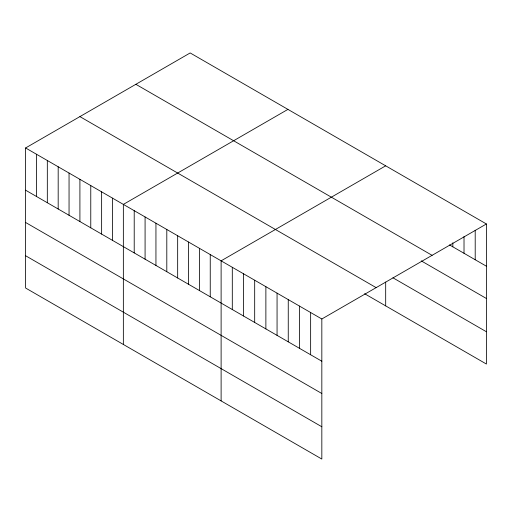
<?xml version="1.0" encoding="UTF-8"?>
<svg xmlns="http://www.w3.org/2000/svg" width="512" height="512" viewBox="0 0 512 512"><rect width="100%" height="100%" fill="white"/><g stroke="black" fill="none" stroke-linecap="round" stroke-linejoin="round"><path stroke-width="0.77" d="M25.6 147.962L321.83 318.989L321.83 459.053L25.6 288.026L25.6 147.962L190.17 52.947L486.4 223.974L486.4 364.038L364.64 293.734M287.93 109.389L123.354 204.403L123.354 344.461M385.683 165.824L221.114 260.838L221.114 400.902M321.83 318.989L486.4 223.974M449.536 244.922L486.4 266.208M135.866 84.307L432.09 255.328M421.229 260.864L486.4 298.49M392.922 277.786L486.4 331.75M79.91 116.608L376.134 287.635M25.6 190.195L321.83 361.222M25.6 222.477L321.83 393.504M25.6 255.738L321.83 426.765M475.206 230.266L475.206 259.744M464.019 236.55L464.019 253.28M452.826 242.835L452.826 246.822M385.683 282.061L385.683 305.888M310.637 312.531L310.637 354.758M299.45 306.067L299.45 348.294M288.256 299.61L288.256 341.837M277.062 293.146L277.062 335.373M265.875 286.688L265.875 328.915M254.682 280.224L254.682 322.451M243.494 273.76L243.494 315.994M232.301 267.302L232.301 309.53M210.246 254.573L210.246 296.8M199.386 248.301L199.386 290.528M188.525 242.029L188.525 284.256M177.664 235.757L177.664 277.984M166.803 229.485L166.803 271.718M155.942 223.213L155.942 265.446M145.082 216.947L145.082 259.174M134.214 210.675L134.214 252.902M112.493 198.131L112.493 240.358M101.632 191.859L101.632 234.093M90.771 185.587L90.771 227.821M79.91 179.322L79.91 221.549M69.05 173.05L69.05 215.277M58.182 166.778L58.182 209.005M47.322 160.506L47.322 202.733M36.461 154.234L36.461 196.467"/></g></svg>
